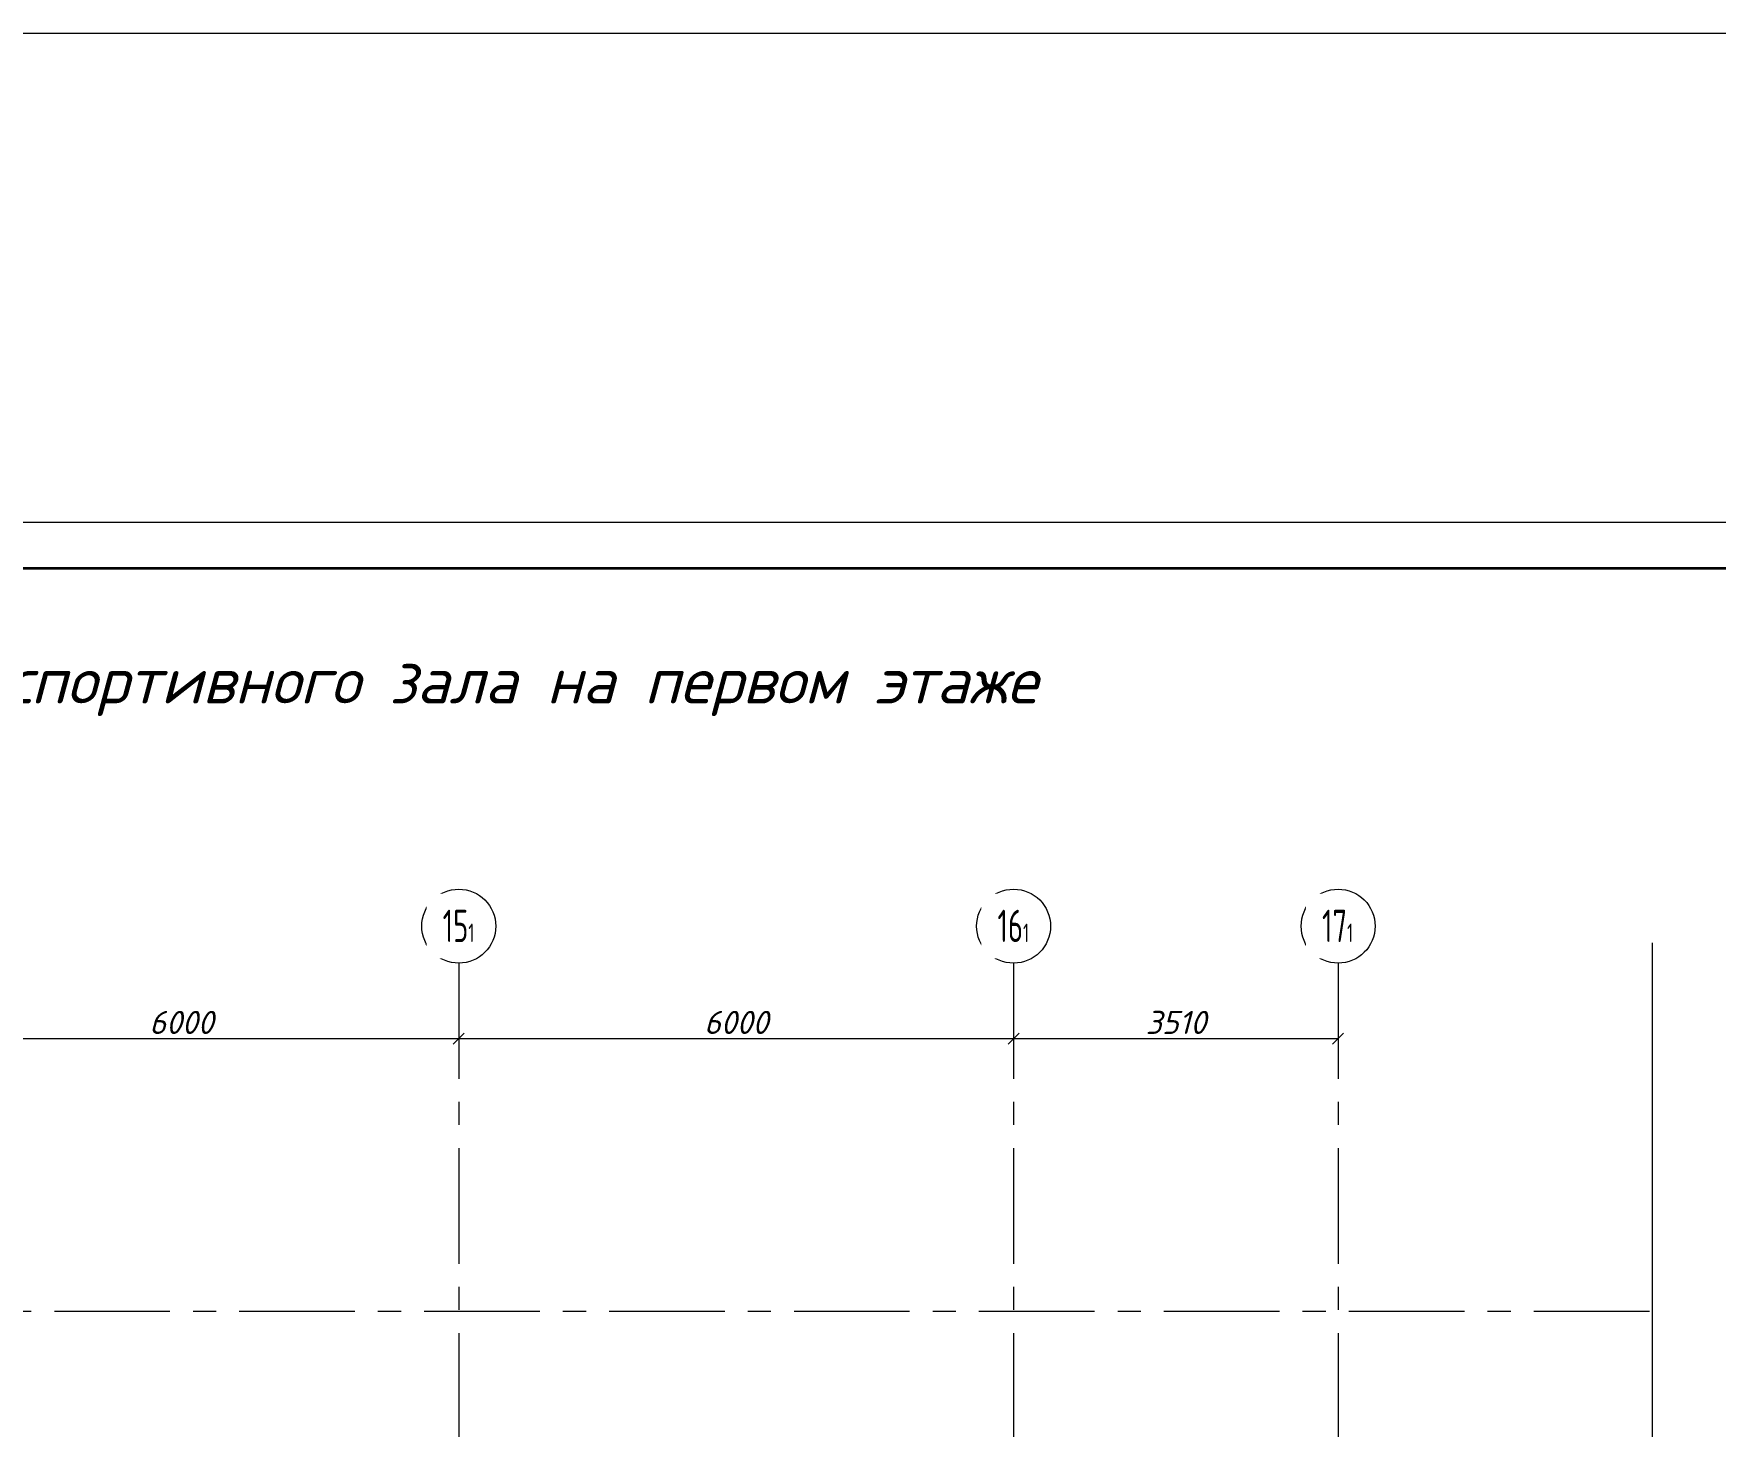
# Model space of a CAD drawing. Header units: millimetres. Extents: x 10124 to 8132345, y -95635 to 1386204.
# Drawn here: x 122324 to 140512, y 88540 to 103600 of the extents above; entities that cross this region are included whole.
import ezdxf

# ---------------------------------------------------------------- set-up
doc = ezdxf.new("R2010")
doc.units = ezdxf.units.MM
doc.linetypes.add('CENTER', pattern=[2, 1.25, -0.25, 0.25, -0.25])
doc.layers.get('DEFPOINTS').update_dxf_attribs({"color": 1})
for name, color, linetype, lineweight in [('013', 7, 'Continuous', 13), ('АР_Оси', 193, 'Continuous', 9), ('АР_Оси размеры', 164, 'Continuous', 9)]:
    doc.layers.add(name, color=color, linetype=linetype, lineweight=lineweight)
doc.styles.add('10', font='isocpeui.ttf', dxfattribs={"height": 25})
doc.styles.add('100', font='isocpeui.ttf', dxfattribs={"height": 250})
doc.styles.add('GOST', font='isocpeur.TTF')
doc.styles.add('ГОСТ 2.304', font='CS_Gost2304.shx')
doc.dimstyles.new('100', dxfattribs={"dimtxt": 250, "dimasz": 120, "dimexe": 50, "dimexo": 50, "dimgap": 50, "dimtad": 1, "dimtxsty": '100', "dimblk": 'OBLIQUE', "dimcen": 2.5, "dimadec": 0, "dimazin": 0, "dimtfac": 1, "dimtmove": 0, "dimatfit": 3, "dimfxl": 1, "dimlwd": 15, "dimlwe": 15, "dimarcsym": 0})

# ---------------------------------------------------------------- blocks, each defined once
blk = doc.blocks.new('*U16')
at = {"color": 44, "lineweight": 20, "ltscale": 10}
blk.add_line((594, 420), (0, 420), dxfattribs=at)
at = {"color": 137, "lineweight": 35, "ltscale": 10}
blk.add_line((589, 415), (20, 415), dxfattribs=at)
at = {"color": 44, "lineweight": 13, "style": 'GOST', "oblique": 10, "width": 0.8}
for tag in ['ФОРМАТВЕРТ', 'ФОРМАТГОРИЗ']:
    blk.add_attdef(tag, (542.98, 1.6), '', height=2, dxfattribs=at)
blk = doc.blocks.new('_OBLIQUE')
at = {"color": 0, "linetype": 'ByBlock'}
blk.add_line((-0.5, -0.5), (0.5, 0.5), dxfattribs=at)
blk = doc.blocks.new('*D2102')
at = {"layer": 'DEFPOINTS', "color": 0, "ltscale": 100, "transparency": 16777216}
for p in [(120922, 93305), (126922, 93235), (126922, 92733)]:
    blk.add_point(p, dxfattribs=at)
at = {"layer": 'АР_Оси размеры', "color": 0, "lineweight": 15, "ltscale": 100, "transparency": 16777216}
for p, q in [((120922, 93255), (120922, 92683)), ((126922, 93185), (126922, 92683)), ((120922, 92733), (126922, 92733))]:
    blk.add_line(p, q, dxfattribs=at)
at = {"layer": 'АР_Оси размеры', "color": 0, "lineweight": 15, "ltscale": 100, "transparency": 16777216, "xscale": 120, "yscale": 120, "zscale": 120, "rotation": 180}
blk.add_blockref('_OBLIQUE', (120922, 92733), dxfattribs=at)
at = {"layer": 'АР_Оси размеры', "color": 0, "lineweight": 15, "ltscale": 100, "transparency": 16777216, "xscale": 120, "yscale": 120, "zscale": 120}
blk.add_blockref('_OBLIQUE', (126922, 92733), dxfattribs=at)
at = {"layer": 'АР_Оси размеры', "color": 0, "ltscale": 100, "transparency": 16777216, "insert": (123922, 92908), "char_height": 250, "attachment_point": 5, "style": '100'}
blk.add_mtext('6000', dxfattribs=at)
blk = doc.blocks.new('*D2103')
at = {"layer": 'DEFPOINTS', "color": 0, "ltscale": 100, "transparency": 16777216}
for p in [(126922, 93235), (132922, 93234), (132922, 92733)]:
    blk.add_point(p, dxfattribs=at)
at = {"layer": 'АР_Оси размеры', "color": 0, "lineweight": 15, "ltscale": 100, "transparency": 16777216}
for p, q in [((126922, 93185), (126922, 92683)), ((132922, 93184), (132922, 92683)), ((126922, 92733), (132922, 92733))]:
    blk.add_line(p, q, dxfattribs=at)
at = {"layer": 'АР_Оси размеры', "color": 0, "lineweight": 15, "ltscale": 100, "transparency": 16777216, "xscale": 120, "yscale": 120, "zscale": 120, "rotation": 180}
blk.add_blockref('_OBLIQUE', (126922, 92733), dxfattribs=at)
at = {"layer": 'АР_Оси размеры', "color": 0, "lineweight": 15, "ltscale": 100, "transparency": 16777216, "xscale": 120, "yscale": 120, "zscale": 120}
blk.add_blockref('_OBLIQUE', (132922, 92733), dxfattribs=at)
at = {"layer": 'АР_Оси размеры', "color": 0, "ltscale": 100, "transparency": 16777216, "insert": (129922, 92908), "char_height": 250, "attachment_point": 5, "style": '100'}
blk.add_mtext('6000', dxfattribs=at)
blk = doc.blocks.new('*D2104')
at = {"layer": 'DEFPOINTS', "color": 0, "ltscale": 100, "transparency": 16777216}
for p in [(132922, 93234), (136432, 93271), (136432, 92733)]:
    blk.add_point(p, dxfattribs=at)
at = {"layer": 'АР_Оси размеры', "color": 0, "lineweight": 15, "ltscale": 100, "transparency": 16777216}
for p, q in [((132922, 93184), (132922, 92683)), ((136432, 93221), (136432, 92683)), ((132922, 92733), (136432, 92733))]:
    blk.add_line(p, q, dxfattribs=at)
at = {"layer": 'АР_Оси размеры', "color": 0, "lineweight": 15, "ltscale": 100, "transparency": 16777216, "xscale": 120, "yscale": 120, "zscale": 120, "rotation": 180}
blk.add_blockref('_OBLIQUE', (132922, 92733), dxfattribs=at)
at = {"layer": 'АР_Оси размеры', "color": 0, "lineweight": 15, "ltscale": 100, "transparency": 16777216, "xscale": 120, "yscale": 120, "zscale": 120}
blk.add_blockref('_OBLIQUE', (136432, 92733), dxfattribs=at)
at = {"layer": 'АР_Оси размеры', "color": 0, "ltscale": 100, "transparency": 16777216, "insert": (134677, 92908), "char_height": 250, "attachment_point": 5, "style": '100'}
blk.add_mtext('3510', dxfattribs=at)

msp = doc.modelspace()

# ---------------------------------------------------------------- linework, layer by layer
at = {"layer": '013', "ltscale": 100}
msp.add_line((139831.173, 70633.238), (139831.173, 93769.843), dxfattribs=at)
at = {"layer": 'АР_Оси', "linetype": 'CENTER', "ltscale": 1000}
for p, q in [((126922.256, 93549.033), (126922.256, 70633.238)), ((132922.256, 93549.033), (132922.256, 70633.238)), ((136432.256, 93549.033), (136432.256, 70633.238)), ((106548.232, 89786.564), (139831.173, 89786.564))]:
    msp.add_line(p, q, dxfattribs=at)
at = {"layer": 'АР_Оси', "ltscale": 0.5}
for centre in [(126922.256, 93949.033), (132922.256, 93949.033), (136432.256, 93949.033)]:
    msp.add_circle(centre, 400, dxfattribs=at)

# ---------------------------------------------------------------- block references
at = {"xscale": 100, "yscale": 100, "zscale": 100}
msp.add_blockref('*U16', (102190.351, 56315.306), dxfattribs=at)

# ---------------------------------------------------------------- texts
at = {"color": 0, "lineweight": 9, "style": '10'}
msp.add_text('Схема расположения конструкций спортивного зала на первом этаже', height=500, dxfattribs=at).set_placement((111169.64, 96356.952))

# ---------------------------------------------------------------- dimensions: what is measured, and where the dimension line sits
at = {"layer": 'АР_Оси размеры', "ltscale": 100}
for base, p1, p2, picture, middle in [((126922.256, 92732.533), (120922.256, 93305.195), (126922.256, 93234.511), '*D2102', (123922.256, 92907.533)), ((132922.256, 92732.533), (126922.256, 93234.511), (132922.256, 93233.722), '*D2103', (129922.256, 92907.533)), ((136432.256, 92732.533), (132922.256, 93233.722), (136432.256, 93270.727), '*D2104', (134677.256, 92907.533))]:
    dim = msp.add_linear_dim(base=base, p1=p1, p2=p2, dimstyle='100', dxfattribs=at)
    dim.commit()
    dim.dimension.update_dxf_attribs({"geometry": picture, "text_midpoint": middle})

# ---------------------------------------------------------------- next in the draw order: texts
at = {"layer": 'АР_Оси', "char_height": 350, "width": 123.86708, "attachment_point": 1, "line_spacing_factor": 1.149209, "style": 'ГОСТ 2.304', "bg_fill": 2}
for s, insert in [('{\\W0.8;15\\H0.57143x;1}', (126748.16, 94126.812)), ('{\\W0.8;16\\H0.57143x;1}', (132748.16, 94126.812)), ('{\\W0.8;17\\H0.57143x;1}', (136258.16, 94126.812))]:
    msp.add_mtext(s, dxfattribs=dict(at, insert=insert))

# ---------------------------------------------------------------- next in the draw order: linework, layer by layer
at = {"layer": '013', "ltscale": 100}
msp.add_lwpolyline([(90963.341, 44504.44), (199869.307, 44504.44), (199869.307, 103600.42), (90963.341, 103600.42)], close=True, dxfattribs=at)

doc.saveas('drawing.dxf')
